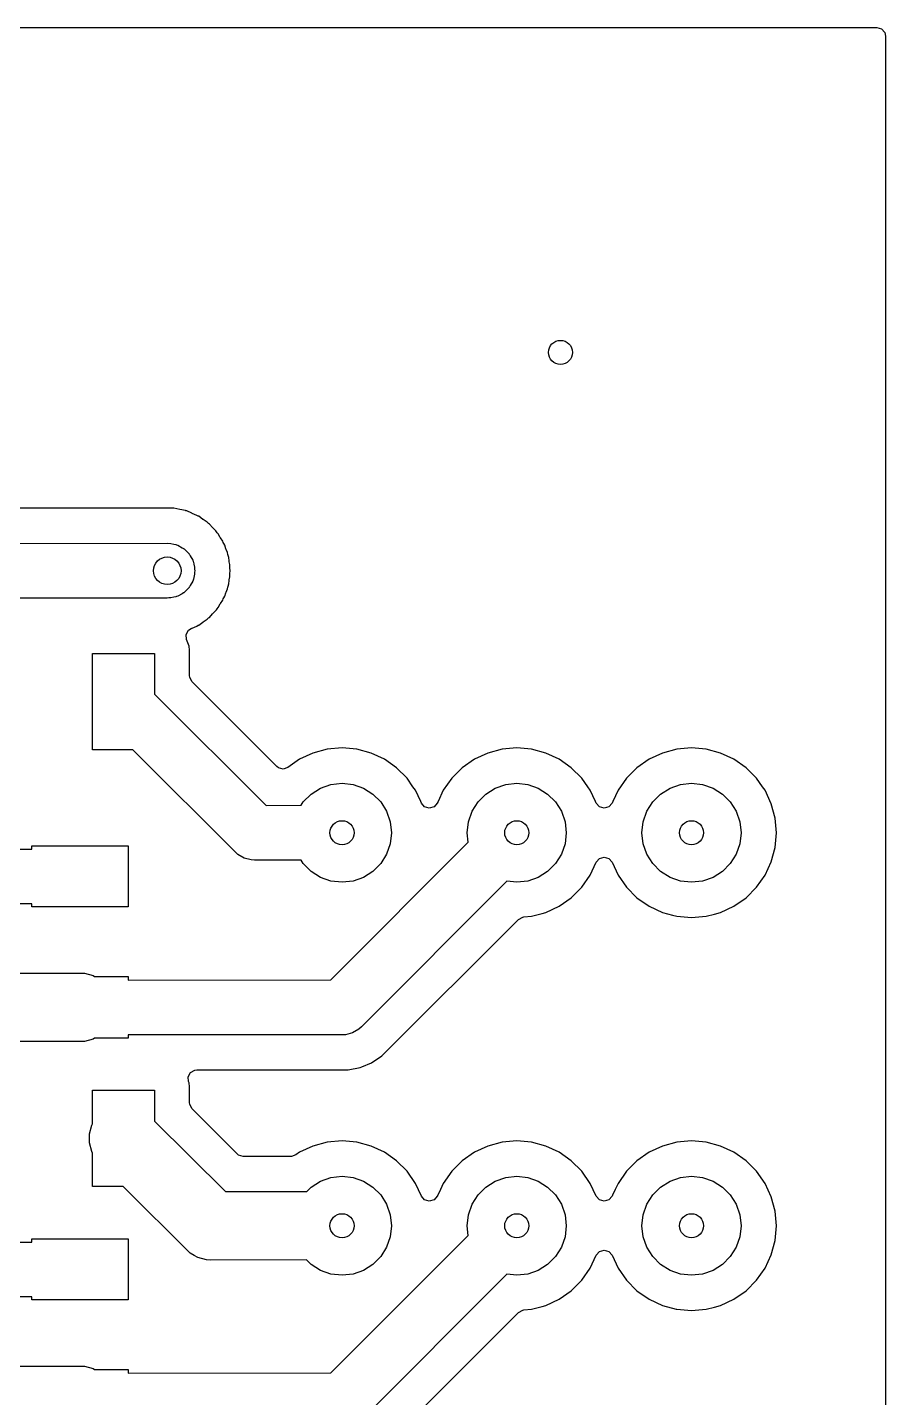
# Model space of a CAD drawing. Extents: x 0.01 to 2.39, y 0.01 to 1.59.
# Drawn here: x 1.895 to 2.386, y 0.802 to 1.586 of the extents above; entities that cross this region are included whole.
import ezdxf

# ---------------------------------------------------------------- set-up
doc = ezdxf.new("R2010")
doc.units = 0
doc.header["$MEASUREMENT"] = 0
doc.layers.add('BLACK', color=7, linetype='CONTINUOUS')

msp = doc.modelspace()

# ---------------------------------------------------------------- linework, layer by layer
at = {"layer": 'BLACK', "linetype": 'CONTINUOUS'}
for p, q in [((0.01892, 1.58604), (2.38108, 1.58604)), ((2.38108, 1.58604), (2.38376, 1.58526)), ((2.38376, 1.58526), (2.3856, 1.58314)), ((2.3856, 1.58314), (2.38604, 1.58108)), ((2.38604, 1.58108), (2.38604, 0.01892)), ((1.97852, 1.31077), (1.85088, 1.31077)), ((1.97876, 1.31077), (1.97852, 1.31077)), ((1.98218, 1.31004), (1.97876, 1.31077)), ((1.98223, 1.31003), (1.98218, 1.31004)), ((1.98543, 1.30939), (1.98223, 1.31003)), ((1.98567, 1.30932), (1.98543, 1.30939)), ((1.98543, 1.30939), (1.98543, 1.30939)), ((1.9861, 1.30921), (1.98567, 1.30934)), ((1.98567, 1.30934), (1.98567, 1.30932)), ((1.98611, 1.3092), (1.9861, 1.30921)), ((1.98906, 1.30789), (1.98611, 1.3092)), ((1.98918, 1.30784), (1.98906, 1.30789)), ((1.99194, 1.3067), (1.98918, 1.30784)), ((1.99198, 1.30667), (1.99194, 1.3067)), ((1.99272, 1.30626), (1.99198, 1.30667)), ((1.99298, 1.30615), (1.99272, 1.30626)), ((1.99538, 1.30441), (1.99298, 1.30615)), ((1.99554, 1.3043), (1.99538, 1.30441)), ((1.9978, 1.30278), (1.99554, 1.3043)), ((1.99803, 1.30256), (1.9978, 1.30278)), ((1.99862, 1.30205), (1.99803, 1.30256)), ((1.99907, 1.30173), (1.99862, 1.30205)), ((2.00087, 1.29972), (1.99907, 1.30173)), ((2.00104, 1.29954), (2.00087, 1.29972)), ((2.00278, 1.2978), (2.00104, 1.29954)), ((2.00311, 1.29731), (2.00278, 1.2978)), ((2.00355, 1.29675), (2.00311, 1.29731)), ((2.0041, 1.29614), (2.00355, 1.29675)), ((2.00531, 1.29404), (2.0041, 1.29614)), ((1.84531, 1.29061), (1.975, 1.29075)), ((1.975, 1.29075), (1.97706, 1.29061)), ((1.97706, 1.29061), (1.9788, 1.29015)), ((1.9788, 1.29015), (1.97987, 1.28998)), ((1.97987, 1.28998), (1.98035, 1.28973)), ((1.98035, 1.28973), (1.98103, 1.28955)), ((1.98103, 1.28955), (1.98343, 1.28816)), ((1.98343, 1.28816), (1.98426, 1.28774)), ((1.98426, 1.28774), (1.98439, 1.28761)), ((1.98439, 1.28761), (1.98459, 1.28749)), ((1.98459, 1.28749), (1.98749, 1.28459)), ((2.00548, 1.29376), (2.00531, 1.29404)), ((2.0067, 1.29194), (2.00548, 1.29376)), ((2.00702, 1.29115), (2.0067, 1.29194)), ((2.00731, 1.29057), (2.00702, 1.29115)), ((2.00786, 1.28963), (2.00731, 1.29057)), ((2.00852, 1.28757), (2.00786, 1.28963)), ((2.00866, 1.28721), (2.00852, 1.28757)), ((2.00939, 1.28543), (2.00866, 1.28721)), ((1.98749, 1.28459), (1.98761, 1.28439)), ((1.98761, 1.28439), (1.98774, 1.28426)), ((1.98774, 1.28426), (1.98816, 1.28343)), ((1.98816, 1.28343), (1.98955, 1.28103)), ((1.98955, 1.28103), (1.98973, 1.28035)), ((1.98973, 1.28035), (1.98998, 1.27987)), ((1.98998, 1.27987), (1.99015, 1.2788)), ((1.99015, 1.2788), (1.99061, 1.27706)), ((2.00961, 1.28433), (2.00939, 1.28543)), ((2.00976, 1.28377), (2.00961, 1.28433)), ((2.01018, 1.28248), (2.00976, 1.28377)), ((2.01038, 1.2806), (2.01018, 1.28248)), ((2.01018, 1.28248), (2.01018, 1.28248)), ((2.01044, 1.28015), (2.01038, 1.2806)), ((2.01077, 1.27852), (2.01044, 1.28015)), ((1.99015, 1.2712), (1.98998, 1.27013)), ((1.99061, 1.27294), (1.99015, 1.2712)), ((1.99061, 1.27706), (1.99061, 1.27585)), ((1.99061, 1.27585), (1.99075, 1.275)), ((1.99075, 1.275), (1.99061, 1.27415)), ((1.99061, 1.27415), (1.99061, 1.27294)), ((2.01044, 1.26985), (2.01077, 1.27148)), ((2.01077, 1.27713), (2.01077, 1.27852)), ((2.01077, 1.27852), (2.01077, 1.27852)), ((2.01079, 1.27662), (2.01077, 1.27713)), ((2.01077, 1.27287), (2.01079, 1.27338)), ((2.01077, 1.27148), (2.01077, 1.27287)), ((2.01096, 1.275), (2.01079, 1.27662)), ((2.01079, 1.27338), (2.0108, 1.2734)), ((2.0108, 1.2734), (2.01096, 1.275)), ((1.98749, 1.26541), (1.98459, 1.26251)), ((1.98761, 1.26561), (1.98749, 1.26541)), ((1.98774, 1.26574), (1.98761, 1.26561)), ((1.98816, 1.26657), (1.98774, 1.26574)), ((1.98955, 1.26897), (1.98816, 1.26657)), ((1.98973, 1.26965), (1.98955, 1.26897)), ((1.98998, 1.27013), (1.98973, 1.26965)), ((2.00866, 1.26279), (2.00939, 1.26457)), ((2.00939, 1.26457), (2.00961, 1.26567)), ((2.00961, 1.26567), (2.00976, 1.26623)), ((2.00976, 1.26623), (2.01018, 1.26752)), ((2.01018, 1.26752), (2.01038, 1.2694)), ((2.01018, 1.26752), (2.01018, 1.26752)), ((2.01038, 1.2694), (2.01044, 1.26985)), ((1.97417, 1.25938), (1.85373, 1.25926)), ((1.975, 1.25925), (1.97417, 1.25938)), ((1.97584, 1.25939), (1.975, 1.25925)), ((1.97706, 1.25939), (1.97584, 1.25939)), ((1.9788, 1.25985), (1.97706, 1.25939)), ((1.97987, 1.26002), (1.9788, 1.25985)), ((1.98035, 1.26027), (1.97987, 1.26002)), ((1.98103, 1.26045), (1.98035, 1.26027)), ((1.98343, 1.26184), (1.98103, 1.26045)), ((1.98426, 1.26226), (1.98343, 1.26184)), ((1.98439, 1.26239), (1.98426, 1.26226)), ((1.98459, 1.26251), (1.98439, 1.26239)), ((2.0041, 1.25386), (2.00531, 1.25596)), ((2.00531, 1.25596), (2.00548, 1.25624)), ((2.00548, 1.25624), (2.0067, 1.25806)), ((2.0067, 1.25806), (2.00702, 1.25885)), ((2.0067, 1.25806), (2.0067, 1.25806)), ((2.0067, 1.25806), (2.0067, 1.25806)), ((2.00702, 1.25885), (2.00731, 1.25943)), ((2.00731, 1.25943), (2.00786, 1.26037)), ((2.00786, 1.26037), (2.00852, 1.26242)), ((2.00852, 1.26242), (2.00866, 1.26279)), ((1.9978, 1.24722), (1.99802, 1.24744)), ((1.99802, 1.24744), (1.99862, 1.24795)), ((1.99862, 1.24795), (1.99907, 1.24827)), ((1.99907, 1.24827), (2.00087, 1.25027)), ((2.00087, 1.25027), (2.00104, 1.25046)), ((2.00104, 1.25046), (2.00278, 1.2522)), ((2.00278, 1.2522), (2.00311, 1.25269)), ((2.00311, 1.25269), (2.00355, 1.25325)), ((2.00355, 1.25325), (2.0041, 1.25386)), ((1.98584, 1.23846), (1.98718, 1.24091)), ((1.98718, 1.24091), (1.98867, 1.24193)), ((1.98867, 1.24193), (1.98906, 1.24211)), ((1.98906, 1.24211), (1.98918, 1.24216)), ((1.98918, 1.24216), (1.99194, 1.2433)), ((1.99194, 1.2433), (1.99198, 1.24333)), ((1.99198, 1.24333), (1.99272, 1.24374)), ((1.99272, 1.24374), (1.99298, 1.24385)), ((1.99298, 1.24385), (1.99538, 1.24559)), ((1.99538, 1.24559), (1.99554, 1.2457)), ((1.99554, 1.2457), (1.9978, 1.24722)), ((1.98604, 1.23567), (1.98584, 1.23846)), ((1.98746, 1.23186), (1.98604, 1.23567)), ((1.98772, 1.22947), (1.98746, 1.23186)), ((1.98746, 1.23186), (1.98746, 1.23186)), ((1.98746, 1.23186), (1.98746, 1.23186)), ((1.9323, 1.17244), (1.9323, 1.22756)), ((1.9323, 1.22756), (1.9677, 1.22756)), ((1.9677, 1.22756), (1.9677, 1.2044)), ((1.98772, 1.21492), (1.98772, 1.22947)), ((1.98772, 1.22947), (1.98772, 1.22947)), ((1.98783, 1.21387), (1.98772, 1.21492)), ((1.98917, 1.21141), (1.98783, 1.21387)), ((2.03767, 1.16291), (1.98917, 1.21141)), ((1.9677, 1.2044), (2.03162, 1.14064)), ((1.95533, 1.17244), (1.9323, 1.17244)), ((2.01541, 1.11251), (1.95533, 1.17244)), ((2.05839, 1.17062), (2.05072, 1.16705)), ((2.06657, 1.17281), (2.05839, 1.17062)), ((2.075, 1.17355), (2.06657, 1.17281)), ((2.08343, 1.17281), (2.075, 1.17355)), ((2.09161, 1.17062), (2.08343, 1.17281)), ((2.09928, 1.16705), (2.09161, 1.17062)), ((2.15839, 1.17062), (2.15072, 1.16705)), ((2.16657, 1.17281), (2.15839, 1.17062)), ((2.175, 1.17355), (2.16657, 1.17281)), ((2.18343, 1.17281), (2.175, 1.17355)), ((2.19161, 1.17062), (2.18343, 1.17281)), ((2.19928, 1.16705), (2.19161, 1.17062)), ((2.25839, 1.17062), (2.25072, 1.16705)), ((2.26657, 1.17281), (2.25839, 1.17062)), ((2.275, 1.17355), (2.26657, 1.17281)), ((2.28343, 1.17281), (2.275, 1.17355)), ((2.29161, 1.17062), (2.28343, 1.17281)), ((2.29928, 1.16705), (2.29161, 1.17062)), ((2.03867, 1.16214), (2.03767, 1.16291)), ((2.04138, 1.16146), (2.03867, 1.16214)), ((2.04402, 1.16236), (2.04138, 1.16146)), ((2.05072, 1.16705), (2.04402, 1.16236)), ((2.05072, 1.16705), (2.05072, 1.16705)), ((2.10621, 1.16219), (2.09928, 1.16705)), ((2.11219, 1.15621), (2.10621, 1.16219)), ((2.14379, 1.16219), (2.13781, 1.15621)), ((2.15072, 1.16705), (2.14379, 1.16219)), ((2.14379, 1.16219), (2.14379, 1.16219)), ((2.15072, 1.16705), (2.15072, 1.16705)), ((2.20621, 1.16219), (2.19928, 1.16705)), ((2.21219, 1.15621), (2.20621, 1.16219)), ((2.24379, 1.16219), (2.23781, 1.15621)), ((2.25072, 1.16705), (2.24379, 1.16219)), ((2.24379, 1.16219), (2.24379, 1.16219)), ((2.25072, 1.16705), (2.25072, 1.16705)), ((2.30621, 1.16219), (2.29928, 1.16705)), ((2.31219, 1.15621), (2.30621, 1.16219)), ((2.06869, 1.15264), (2.075, 1.15335)), ((2.075, 1.15335), (2.08131, 1.15264)), ((2.1156, 1.15135), (2.11219, 1.15621)), ((2.11219, 1.15621), (2.11219, 1.15621)), ((2.11219, 1.15621), (2.11219, 1.15621)), ((2.13781, 1.15621), (2.13295, 1.14928)), ((2.13781, 1.15621), (2.13781, 1.15621)), ((2.16869, 1.15264), (2.175, 1.15335)), ((2.175, 1.15335), (2.18131, 1.15264)), ((2.2156, 1.15135), (2.21219, 1.15621)), ((2.21219, 1.15621), (2.21219, 1.15621)), ((2.21219, 1.15621), (2.21219, 1.15621)), ((2.23781, 1.15621), (2.23295, 1.14928)), ((2.23781, 1.15621), (2.23781, 1.15621)), ((2.26869, 1.15264), (2.275, 1.15335)), ((2.275, 1.15335), (2.28131, 1.15264)), ((2.3156, 1.15135), (2.31219, 1.15621)), ((2.31219, 1.15621), (2.31219, 1.15621)), ((2.31219, 1.15621), (2.31219, 1.15621)), ((2.05284, 1.14267), (2.05733, 1.14716)), ((2.05733, 1.14716), (2.0627, 1.15054)), ((2.0627, 1.15054), (2.06869, 1.15264)), ((2.08131, 1.15264), (2.0873, 1.15054)), ((2.0873, 1.15054), (2.09267, 1.14716)), ((2.09267, 1.14716), (2.09716, 1.14267)), ((2.11705, 1.14928), (2.1156, 1.15135)), ((2.12004, 1.14285), (2.11705, 1.14928)), ((2.13295, 1.14928), (2.13001, 1.14297)), ((2.13295, 1.14928), (2.13295, 1.14928)), ((2.15284, 1.14267), (2.15733, 1.14716)), ((2.15733, 1.14716), (2.1627, 1.15054)), ((2.1627, 1.15054), (2.16869, 1.15264)), ((2.18131, 1.15264), (2.1873, 1.15054)), ((2.1873, 1.15054), (2.19267, 1.14716)), ((2.19267, 1.14716), (2.19716, 1.14267)), ((2.21705, 1.14928), (2.2156, 1.15135)), ((2.22004, 1.14285), (2.21705, 1.14928)), ((2.23295, 1.14928), (2.23001, 1.14297)), ((2.23295, 1.14928), (2.23295, 1.14928)), ((2.25284, 1.14267), (2.25733, 1.14716)), ((2.25733, 1.14716), (2.2627, 1.15054)), ((2.2627, 1.15054), (2.26869, 1.15264)), ((2.28131, 1.15264), (2.2873, 1.15054)), ((2.2873, 1.15054), (2.29267, 1.14716)), ((2.29267, 1.14716), (2.29716, 1.14267)), ((2.31705, 1.14928), (2.3156, 1.15135)), ((2.32062, 1.14161), (2.31705, 1.14928)), ((2.03162, 1.14064), (2.05159, 1.14069)), ((2.05159, 1.14069), (2.05284, 1.14267)), ((2.09716, 1.14267), (2.10054, 1.1373)), ((2.1205, 1.14186), (2.12004, 1.14285)), ((2.12229, 1.1398), (2.1205, 1.14186)), ((2.12496, 1.139), (2.12229, 1.1398)), ((2.12765, 1.13976), (2.12496, 1.139)), ((2.1295, 1.14186), (2.12765, 1.13976)), ((2.13001, 1.14297), (2.1295, 1.14186)), ((2.14946, 1.1373), (2.15284, 1.14267)), ((2.19716, 1.14267), (2.20054, 1.1373)), ((2.2205, 1.14186), (2.22004, 1.14285)), ((2.22229, 1.1398), (2.2205, 1.14186)), ((2.22496, 1.139), (2.22229, 1.1398)), ((2.22765, 1.13976), (2.22496, 1.139)), ((2.2295, 1.14186), (2.22765, 1.13976)), ((2.23001, 1.14297), (2.2295, 1.14186)), ((2.24946, 1.1373), (2.25284, 1.14267)), ((2.29716, 1.14267), (2.30054, 1.1373)), ((2.32281, 1.13343), (2.32062, 1.14161)), ((2.10054, 1.1373), (2.10264, 1.13131)), ((2.10264, 1.13131), (2.10335, 1.125)), ((2.14665, 1.125), (2.14736, 1.13131)), ((2.14736, 1.13131), (2.14946, 1.1373)), ((2.20054, 1.1373), (2.20264, 1.13131)), ((2.20264, 1.13131), (2.20335, 1.125)), ((2.24665, 1.125), (2.24736, 1.13131)), ((2.24736, 1.13131), (2.24946, 1.1373)), ((2.30054, 1.1373), (2.30264, 1.13131)), ((2.30264, 1.13131), (2.30335, 1.125)), ((2.32355, 1.125), (2.32281, 1.13343)), ((2.10335, 1.125), (2.10264, 1.11869)), ((2.14727, 1.11951), (2.14665, 1.125)), ((2.20335, 1.125), (2.20264, 1.11869)), ((2.24736, 1.11869), (2.24665, 1.125)), ((2.30335, 1.125), (2.30264, 1.11869)), ((2.32281, 1.11657), (2.32355, 1.125)), ((1.89073, 1.11566), (1.89744, 1.11568)), ((1.89744, 1.11568), (1.89744, 1.1175)), ((1.89744, 1.1175), (1.95256, 1.1175)), ((1.95256, 1.1175), (1.95256, 1.0825)), ((2.06865, 1.04074), (2.14727, 1.11951)), ((2.10264, 1.11869), (2.10054, 1.1127)), ((2.20264, 1.11869), (2.20054, 1.1127)), ((2.24946, 1.1127), (2.24736, 1.11869)), ((2.30264, 1.11869), (2.30054, 1.1127)), ((2.32062, 1.10839), (2.32281, 1.11657)), ((2.01897, 1.11045), (2.01541, 1.11251)), ((2.02294, 1.10939), (2.01897, 1.11045)), ((2.025, 1.10925), (2.02294, 1.10939)), ((2.05158, 1.10932), (2.025, 1.10925)), ((2.05284, 1.10733), (2.05158, 1.10932)), ((2.05733, 1.10284), (2.05284, 1.10733)), ((2.09716, 1.10733), (2.09267, 1.10284)), ((2.10054, 1.1127), (2.09716, 1.10733)), ((2.19716, 1.10733), (2.19267, 1.10284)), ((2.20054, 1.1127), (2.19716, 1.10733)), ((2.21705, 1.10072), (2.2205, 1.10814)), ((2.2205, 1.10814), (2.22235, 1.11024)), ((2.22235, 1.11024), (2.22504, 1.111)), ((2.22504, 1.111), (2.22771, 1.1102)), ((2.22771, 1.1102), (2.2295, 1.10814)), ((2.2295, 1.10814), (2.23295, 1.10072)), ((2.25284, 1.10733), (2.24946, 1.1127)), ((2.25733, 1.10284), (2.25284, 1.10733)), ((2.29716, 1.10733), (2.29267, 1.10284)), ((2.30054, 1.1127), (2.29716, 1.10733)), ((2.31705, 1.10072), (2.32062, 1.10839)), ((2.0627, 1.09946), (2.05733, 1.10284)), ((2.06869, 1.09736), (2.0627, 1.09946)), ((2.0873, 1.09946), (2.08131, 1.09736)), ((2.09267, 1.10284), (2.0873, 1.09946)), ((2.1873, 1.09946), (2.18131, 1.09736)), ((2.19267, 1.10284), (2.1873, 1.09946)), ((2.21219, 1.09379), (2.21705, 1.10072)), ((2.23295, 1.10072), (2.23781, 1.09379)), ((2.2627, 1.09946), (2.25733, 1.10284)), ((2.26869, 1.09736), (2.2627, 1.09946)), ((2.2873, 1.09946), (2.28131, 1.09736)), ((2.29267, 1.10284), (2.2873, 1.09946)), ((2.31219, 1.09379), (2.31705, 1.10072)), ((2.075, 1.09665), (2.06869, 1.09736)), ((2.08131, 1.09736), (2.075, 1.09665)), ((2.1694, 1.09728), (2.08614, 1.01386)), ((2.175, 1.09665), (2.1694, 1.09728)), ((2.18131, 1.09736), (2.175, 1.09665)), ((2.20621, 1.08781), (2.21219, 1.09379)), ((2.21219, 1.09379), (2.21219, 1.09379)), ((2.23781, 1.09379), (2.23781, 1.09379)), ((2.23781, 1.09379), (2.24379, 1.08781)), ((2.275, 1.09665), (2.26869, 1.09736)), ((2.28131, 1.09736), (2.275, 1.09665)), ((2.30621, 1.08781), (2.31219, 1.09379)), ((2.31219, 1.09379), (2.31219, 1.09379)), ((1.89744, 1.08431), (1.875, 1.08425)), ((1.89744, 1.0825), (1.89744, 1.08431)), ((2.19161, 1.07938), (2.19928, 1.08295)), ((2.19928, 1.08295), (2.20621, 1.08781)), ((2.20621, 1.08781), (2.20621, 1.08781)), ((2.24379, 1.08781), (2.24379, 1.08781)), ((2.24379, 1.08781), (2.25072, 1.08295)), ((2.25072, 1.08295), (2.25839, 1.07938)), ((2.29161, 1.07938), (2.29928, 1.08295)), ((2.29928, 1.08295), (2.30621, 1.08781)), ((2.30621, 1.08781), (2.30621, 1.08781)), ((1.95256, 1.0825), (1.89744, 1.0825)), ((2.0978, 0.99722), (2.17595, 1.07537)), ((2.17595, 1.07537), (2.1784, 1.07671)), ((2.1784, 1.07671), (2.17903, 1.0768)), ((2.17903, 1.0768), (2.18343, 1.07719)), ((2.18343, 1.07719), (2.18961, 1.07884)), ((2.18343, 1.07719), (2.18343, 1.07719)), ((2.18343, 1.07719), (2.18343, 1.07719)), ((2.18961, 1.07884), (2.19161, 1.07938)), ((2.19161, 1.07938), (2.19161, 1.07938)), ((2.25839, 1.07938), (2.25839, 1.07938)), ((2.25839, 1.07938), (2.26413, 1.07784)), ((2.26413, 1.07784), (2.26657, 1.07719)), ((2.26657, 1.07719), (2.275, 1.07645)), ((2.275, 1.07645), (2.28343, 1.07719)), ((2.28343, 1.07719), (2.28815, 1.07845)), ((2.28815, 1.07845), (2.29161, 1.07938)), ((2.29161, 1.07938), (2.29161, 1.07938)), ((1.82744, 1.04452), (1.925, 1.04469)), ((1.925, 1.04469), (1.92757, 1.04452)), ((1.92757, 1.04452), (1.93253, 1.04319)), ((1.93253, 1.04319), (1.93338, 1.0427)), ((1.93338, 1.0427), (1.95256, 1.0427)), ((1.95256, 1.0427), (1.95256, 1.04064)), ((1.95256, 1.04064), (2.06865, 1.04074)), ((2.08459, 1.01251), (2.08103, 1.01045)), ((2.08614, 1.01386), (2.08459, 1.01251)), ((1.92757, 1.00548), (1.825, 1.00531)), ((1.93253, 1.00681), (1.92757, 1.00548)), ((1.93338, 1.0073), (1.93253, 1.00681)), ((1.95256, 1.0073), (1.93338, 1.0073)), ((2.07706, 1.00939), (1.95256, 1.00928)), ((1.95256, 1.00928), (1.95256, 1.0073)), ((2.08103, 1.01045), (2.07706, 1.00939)), ((2.09194, 0.9933), (2.0978, 0.99722)), ((2.0978, 0.99722), (2.0978, 0.99722)), ((1.98835, 0.98778), (1.9908, 0.98912)), ((1.9908, 0.98912), (1.99185, 0.98923)), ((1.99185, 0.98923), (2.07852, 0.98923)), ((2.07852, 0.98923), (2.08543, 0.99061)), ((2.08543, 0.99061), (2.08639, 0.991)), ((2.08543, 0.99061), (2.08543, 0.99061)), ((2.08639, 0.991), (2.09194, 0.9933)), ((1.98701, 0.98533), (1.98835, 0.98778)), ((1.98721, 0.98254), (1.98701, 0.98533)), ((1.98746, 0.98186), (1.98721, 0.98254)), ((1.98772, 0.97947), (1.98746, 0.98186)), ((1.98746, 0.98186), (1.98746, 0.98186)), ((1.98746, 0.98186), (1.98746, 0.98186)), ((1.9323, 0.95838), (1.9323, 0.97756)), ((1.9323, 0.97756), (1.9677, 0.97756)), ((1.9677, 0.97756), (1.9677, 0.95993)), ((1.98772, 0.97049), (1.98772, 0.97947)), ((1.98772, 0.97947), (1.98772, 0.97947)), ((1.98783, 0.96943), (1.98772, 0.97049)), ((1.98917, 0.96698), (1.98783, 0.96943)), ((2.01499, 0.94116), (1.98917, 0.96698)), ((1.93048, 0.95257), (1.93181, 0.95753)), ((1.93181, 0.95753), (1.9323, 0.95838)), ((1.9677, 0.95993), (2.00827, 0.91954)), ((1.93048, 0.94743), (1.93048, 0.95257)), ((1.93181, 0.94247), (1.93048, 0.94743)), ((1.9323, 0.94162), (1.93181, 0.94247)), ((1.9323, 0.92244), (1.9323, 0.94162)), ((2.05072, 0.94205), (2.04866, 0.9406)), ((2.05839, 0.94562), (2.05072, 0.94205)), ((2.06657, 0.94781), (2.05839, 0.94562)), ((2.075, 0.94855), (2.06657, 0.94781)), ((2.08343, 0.94781), (2.075, 0.94855)), ((2.09161, 0.94562), (2.08343, 0.94781)), ((2.09928, 0.94205), (2.09161, 0.94562)), ((2.10621, 0.93719), (2.09928, 0.94205)), ((2.15072, 0.94205), (2.14379, 0.93719)), ((2.15839, 0.94562), (2.15072, 0.94205)), ((2.15072, 0.94205), (2.15072, 0.94205)), ((2.16657, 0.94781), (2.15839, 0.94562)), ((2.175, 0.94855), (2.16657, 0.94781)), ((2.18343, 0.94781), (2.175, 0.94855)), ((2.19161, 0.94562), (2.18343, 0.94781)), ((2.19928, 0.94205), (2.19161, 0.94562)), ((2.20621, 0.93719), (2.19928, 0.94205)), ((2.25072, 0.94205), (2.24379, 0.93719)), ((2.25839, 0.94562), (2.25072, 0.94205)), ((2.25072, 0.94205), (2.25072, 0.94205)), ((2.26657, 0.94781), (2.25839, 0.94562)), ((2.275, 0.94855), (2.26657, 0.94781)), ((2.28343, 0.94781), (2.275, 0.94855)), ((2.29161, 0.94562), (2.28343, 0.94781)), ((2.29928, 0.94205), (2.29161, 0.94562)), ((2.30621, 0.93719), (2.29928, 0.94205)), ((2.01582, 0.94049), (2.01499, 0.94116)), ((2.0185, 0.9397), (2.01582, 0.94049)), ((2.04582, 0.9397), (2.0185, 0.9397)), ((2.04601, 0.93971), (2.04582, 0.9397)), ((2.04866, 0.9406), (2.04601, 0.93971)), ((2.11219, 0.93121), (2.10621, 0.93719)), ((2.14379, 0.93719), (2.13781, 0.93121)), ((2.14379, 0.93719), (2.14379, 0.93719)), ((2.21219, 0.93121), (2.20621, 0.93719)), ((2.24379, 0.93719), (2.23781, 0.93121)), ((2.24379, 0.93719), (2.24379, 0.93719)), ((2.31219, 0.93121), (2.30621, 0.93719)), ((2.0627, 0.92554), (2.06869, 0.92764)), ((2.06869, 0.92764), (2.075, 0.92835)), ((2.075, 0.92835), (2.08131, 0.92764)), ((2.08131, 0.92764), (2.0873, 0.92554)), ((2.11705, 0.92428), (2.11219, 0.93121)), ((2.13781, 0.93121), (2.13295, 0.92428)), ((2.13781, 0.93121), (2.13781, 0.93121)), ((2.1627, 0.92554), (2.16869, 0.92764)), ((2.16869, 0.92764), (2.175, 0.92835)), ((2.175, 0.92835), (2.18131, 0.92764)), ((2.18131, 0.92764), (2.1873, 0.92554)), ((2.21705, 0.92428), (2.21219, 0.93121)), ((2.23781, 0.93121), (2.23295, 0.92428)), ((2.23781, 0.93121), (2.23781, 0.93121)), ((2.2627, 0.92554), (2.26869, 0.92764)), ((2.26869, 0.92764), (2.275, 0.92835)), ((2.275, 0.92835), (2.28131, 0.92764)), ((2.28131, 0.92764), (2.2873, 0.92554)), ((2.31705, 0.92428), (2.31219, 0.93121)), ((1.94978, 0.92244), (1.9323, 0.92244)), ((1.98801, 0.88439), (1.94978, 0.92244)), ((2.00827, 0.91954), (2.05481, 0.91964)), ((2.05481, 0.91964), (2.05733, 0.92216)), ((2.05733, 0.92216), (2.0627, 0.92554)), ((2.0873, 0.92554), (2.09267, 0.92216)), ((2.09267, 0.92216), (2.09716, 0.91767)), ((2.1205, 0.91686), (2.11705, 0.92428)), ((2.13131, 0.92076), (2.12984, 0.9176)), ((2.13295, 0.92428), (2.13131, 0.92076)), ((2.15284, 0.91767), (2.15733, 0.92216)), ((2.15733, 0.92216), (2.1627, 0.92554)), ((2.1873, 0.92554), (2.19267, 0.92216)), ((2.19267, 0.92216), (2.19716, 0.91767)), ((2.2205, 0.91686), (2.21705, 0.92428)), ((2.23131, 0.92076), (2.22984, 0.9176)), ((2.23295, 0.92428), (2.23131, 0.92076)), ((2.25284, 0.91767), (2.25733, 0.92216)), ((2.25733, 0.92216), (2.2627, 0.92554)), ((2.2873, 0.92554), (2.29267, 0.92216)), ((2.29267, 0.92216), (2.29716, 0.91767)), ((2.32062, 0.91661), (2.31705, 0.92428)), ((2.09716, 0.91767), (2.10054, 0.9123)), ((2.10054, 0.9123), (2.10264, 0.90631)), ((2.12229, 0.9148), (2.1205, 0.91686)), ((2.12496, 0.914), (2.12229, 0.9148)), ((2.12765, 0.91476), (2.12496, 0.914)), ((2.1295, 0.91686), (2.12765, 0.91476)), ((2.12984, 0.9176), (2.1295, 0.91686)), ((2.14736, 0.90631), (2.14946, 0.9123)), ((2.14946, 0.9123), (2.15284, 0.91767)), ((2.19716, 0.91767), (2.20054, 0.9123)), ((2.20054, 0.9123), (2.20264, 0.90631)), ((2.22229, 0.9148), (2.2205, 0.91686)), ((2.22496, 0.914), (2.22229, 0.9148)), ((2.22765, 0.91476), (2.22496, 0.914)), ((2.2295, 0.91686), (2.22765, 0.91476)), ((2.22984, 0.9176), (2.2295, 0.91686)), ((2.24736, 0.90631), (2.24946, 0.9123)), ((2.24946, 0.9123), (2.25284, 0.91767)), ((2.29716, 0.91767), (2.30054, 0.9123)), ((2.30054, 0.9123), (2.30264, 0.90631)), ((2.32281, 0.90843), (2.32062, 0.91661)), ((2.10264, 0.90631), (2.10335, 0.9)), ((2.14665, 0.9), (2.14736, 0.90631)), ((2.20264, 0.90631), (2.20335, 0.9)), ((2.24665, 0.9), (2.24736, 0.90631)), ((2.30264, 0.90631), (2.30335, 0.9)), ((2.32355, 0.9), (2.32281, 0.90843)), ((2.06865, 0.81574), (2.14727, 0.89451)), ((2.10335, 0.9), (2.10264, 0.89369)), ((2.14727, 0.89451), (2.14665, 0.9)), ((2.20335, 0.9), (2.20264, 0.89369)), ((2.24736, 0.89369), (2.24665, 0.9)), ((2.30335, 0.9), (2.30264, 0.89369)), ((2.32281, 0.89157), (2.32355, 0.9)), ((1.89072, 0.89066), (1.89744, 0.89068)), ((1.89744, 0.89068), (1.89744, 0.8925)), ((1.89744, 0.8925), (1.95256, 0.8925)), ((1.95256, 0.8925), (1.95256, 0.8575)), ((2.10054, 0.8877), (2.09716, 0.88233)), ((2.10264, 0.89369), (2.10054, 0.8877)), ((2.20054, 0.8877), (2.19716, 0.88233)), ((2.20264, 0.89369), (2.20054, 0.8877)), ((2.24946, 0.8877), (2.24736, 0.89369)), ((2.25284, 0.88233), (2.24946, 0.8877)), ((2.30054, 0.8877), (2.29716, 0.88233)), ((2.30264, 0.89369), (2.30054, 0.8877)), ((2.32062, 0.88339), (2.32281, 0.89157)), ((1.98802, 0.88438), (1.98801, 0.88439)), ((1.9903, 0.88306), (1.98802, 0.88438)), ((1.99247, 0.88181), (1.9903, 0.88306)), ((1.99743, 0.88048), (1.99247, 0.88181)), ((2, 0.88031), (1.99743, 0.88048)), ((1.99743, 0.88048), (1.99743, 0.88048)), ((2.05473, 0.88043), (2, 0.88031)), ((2.05733, 0.87784), (2.05473, 0.88043)), ((2.09716, 0.88233), (2.09267, 0.87784)), ((2.19716, 0.88233), (2.19267, 0.87784)), ((2.21705, 0.87572), (2.2205, 0.88314)), ((2.2205, 0.88314), (2.22235, 0.88524)), ((2.22235, 0.88524), (2.22504, 0.886)), ((2.22504, 0.886), (2.22771, 0.8852)), ((2.22771, 0.8852), (2.2295, 0.88314)), ((2.2295, 0.88314), (2.23295, 0.87572)), ((2.25733, 0.87784), (2.25284, 0.88233)), ((2.29716, 0.88233), (2.29267, 0.87784)), ((2.31705, 0.87572), (2.32062, 0.88339)), ((2.0627, 0.87446), (2.05733, 0.87784)), ((2.06869, 0.87236), (2.0627, 0.87446)), ((2.075, 0.87165), (2.06869, 0.87236)), ((2.08131, 0.87236), (2.075, 0.87165)), ((2.0873, 0.87446), (2.08131, 0.87236)), ((2.1694, 0.87228), (2.08614, 0.78886)), ((2.09267, 0.87784), (2.0873, 0.87446)), ((2.175, 0.87165), (2.1694, 0.87228)), ((2.18131, 0.87236), (2.175, 0.87165)), ((2.1873, 0.87446), (2.18131, 0.87236)), ((2.19267, 0.87784), (2.1873, 0.87446)), ((2.21219, 0.86879), (2.21705, 0.87572)), ((2.23295, 0.87572), (2.23781, 0.86879)), ((2.2627, 0.87446), (2.25733, 0.87784)), ((2.26869, 0.87236), (2.2627, 0.87446)), ((2.275, 0.87165), (2.26869, 0.87236)), ((2.28131, 0.87236), (2.275, 0.87165)), ((2.2873, 0.87446), (2.28131, 0.87236)), ((2.29267, 0.87784), (2.2873, 0.87446)), ((2.31219, 0.86879), (2.31705, 0.87572)), ((2.20621, 0.86281), (2.21219, 0.86879)), ((2.21219, 0.86879), (2.21219, 0.86879)), ((2.23781, 0.86879), (2.23781, 0.86879)), ((2.23781, 0.86879), (2.24379, 0.86281)), ((2.30621, 0.86281), (2.31219, 0.86879)), ((2.31219, 0.86879), (2.31219, 0.86879)), ((1.89744, 0.85931), (1.875, 0.85925)), ((1.89744, 0.8575), (1.89744, 0.85931)), ((1.95256, 0.8575), (1.89744, 0.8575)), ((2.19161, 0.85438), (2.19928, 0.85795)), ((2.19928, 0.85795), (2.20621, 0.86281)), ((2.20621, 0.86281), (2.20621, 0.86281)), ((2.24379, 0.86281), (2.24379, 0.86281)), ((2.24379, 0.86281), (2.25072, 0.85795)), ((2.25072, 0.85795), (2.25839, 0.85438)), ((2.29161, 0.85438), (2.29928, 0.85795)), ((2.29928, 0.85795), (2.30621, 0.86281)), ((2.30621, 0.86281), (2.30621, 0.86281)), ((2.0978, 0.77222), (2.17595, 0.85037)), ((2.17595, 0.85037), (2.1784, 0.85171)), ((2.1784, 0.85171), (2.17903, 0.8518)), ((2.17903, 0.8518), (2.18343, 0.85219)), ((2.18343, 0.85219), (2.18961, 0.85384)), ((2.18343, 0.85219), (2.18343, 0.85219)), ((2.18343, 0.85219), (2.18343, 0.85219)), ((2.18961, 0.85384), (2.19161, 0.85438)), ((2.19161, 0.85438), (2.19161, 0.85438)), ((2.25839, 0.85438), (2.25839, 0.85438)), ((2.25839, 0.85438), (2.26618, 0.85229)), ((2.26618, 0.85229), (2.26657, 0.85219)), ((2.26657, 0.85219), (2.275, 0.85145)), ((2.275, 0.85145), (2.28343, 0.85219)), ((2.28343, 0.85219), (2.28815, 0.85345)), ((2.28815, 0.85345), (2.29161, 0.85438)), ((2.29161, 0.85438), (2.29161, 0.85438)), ((1.82744, 0.81952), (1.925, 0.81969)), ((1.925, 0.81969), (1.92757, 0.81952)), ((1.92757, 0.81952), (1.93253, 0.81819)), ((1.93253, 0.81819), (1.93338, 0.8177)), ((1.93338, 0.8177), (1.95256, 0.8177)), ((1.95256, 0.8177), (1.95256, 0.81564)), ((1.95256, 0.81564), (2.06865, 0.81574))]:
    msp.add_line(p, q, dxfattribs=at)
at = {"layer": 'BLACK'}
for centre, radius in [((2.2, 1.4), 0.00689), ((1.975, 1.275), 0.00787), ((2.075, 1.125), 0.00689), ((2.175, 1.125), 0.00689), ((2.275, 1.125), 0.00689), ((2.075, 0.9), 0.00689), ((2.175, 0.9), 0.00689), ((2.275, 0.9), 0.00689)]:
    msp.add_circle(centre, radius, dxfattribs=at)

doc.saveas('drawing.dxf')
